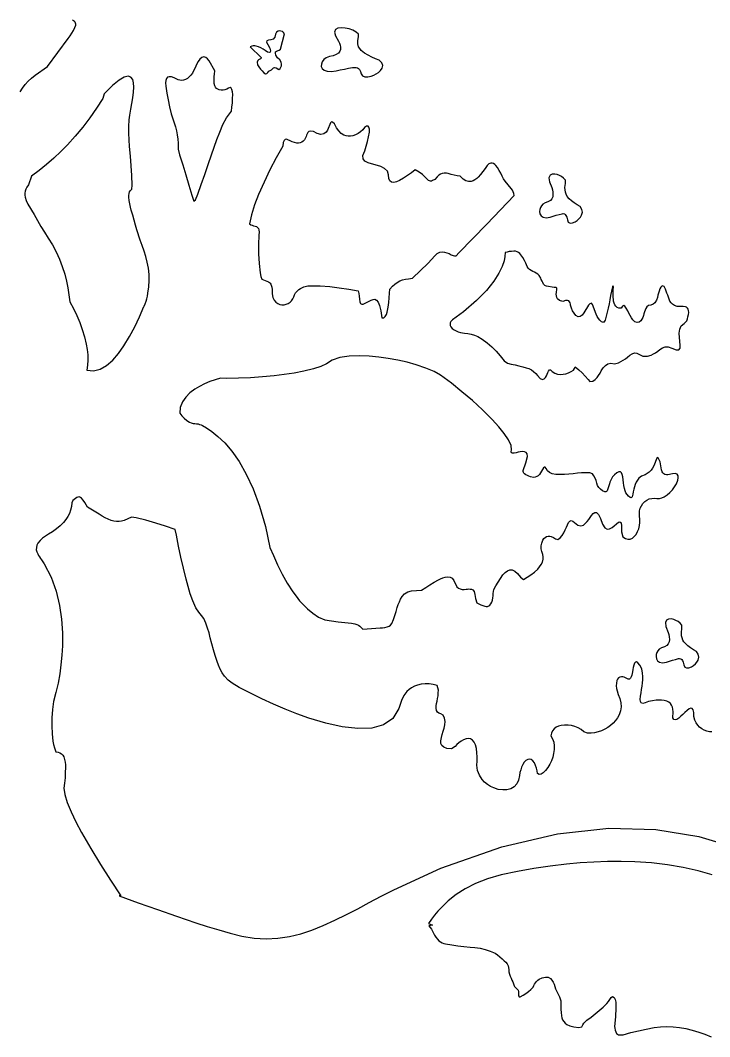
# Model space of a CAD drawing. Extents: x 0.6 to 24.6, y 0.3 to 12.3.
# Drawn here: x 14.64 to 17.867, y 3.528 to 8.282 of the extents above; entities that cross this region are included whole.
import ezdxf

# ---------------------------------------------------------------- set-up
doc = ezdxf.new("R2010")
doc.units = 0
doc.linetypes.add('0', pattern=[0])
doc.layers.add('1', color=7, linetype='0')

msp = doc.modelspace()

# ---------------------------------------------------------------- linework, layer by layer
at = {"layer": '1'}
for points in [[(14.639688, 7.947266), (14.650675, 7.965088), (14.66337, 7.981934), (14.677286, 7.997559), (14.692423, 8.011902), (14.709024, 8.024841), (14.766886, 8.066101), (14.86381, 8.196838), (14.872599, 8.209045), (14.880899, 8.221558), (14.888468, 8.234436), (14.895792, 8.24762), (14.899454, 8.259644), (14.899698, 8.264404), (14.898966, 8.269043), (14.896769, 8.273376), (14.893595, 8.276917), (14.884806, 8.282227)], [(17.877481, 4.954407), (17.866007, 4.953796), (17.853312, 4.956055), (17.841105, 4.960876), (17.829874, 4.967468), (17.81962, 4.975586), (17.810831, 4.985168), (17.803507, 4.995911), (17.797647, 5.007629), (17.793009, 5.024841), (17.791788, 5.043518), (17.789591, 5.056702), (17.785196, 5.063232), (17.778849, 5.064331), (17.770792, 5.060974), (17.760538, 5.052856), (17.750528, 5.044373), (17.741007, 5.035522), (17.73173, 5.026245), (17.72172, 5.017761), (17.712687, 5.011719), (17.70463, 5.009094), (17.698282, 5.011108), (17.693644, 5.018799), (17.695108, 5.047424), (17.694376, 5.059692), (17.692667, 5.069275), (17.688517, 5.078186), (17.682657, 5.085999), (17.675333, 5.092285), (17.666544, 5.09668), (17.654093, 5.099854), (17.641153, 5.101685), (17.628458, 5.102112), (17.615519, 5.101135), (17.598673, 5.099243), (17.580362, 5.096069), (17.564249, 5.089111), (17.553019, 5.086975), (17.545938, 5.089172), (17.542276, 5.095215), (17.5413, 5.104614), (17.543253, 5.120361), (17.545694, 5.136108), (17.548136, 5.151794), (17.551065, 5.167419), (17.552774, 5.182495), (17.553751, 5.197693), (17.553751, 5.212891), (17.55253, 5.228027), (17.54838, 5.248474), (17.540079, 5.266296), (17.531046, 5.27655), (17.52421, 5.280884), (17.518839, 5.280212), (17.514933, 5.275452), (17.511759, 5.26532), (17.509073, 5.255005), (17.506876, 5.244568), (17.505411, 5.234009), (17.50419, 5.22644), (17.502237, 5.218994), (17.499552, 5.211731), (17.496378, 5.204773), (17.491007, 5.200378), (17.484415, 5.200073), (17.4788, 5.203613), (17.47294, 5.206665), (17.466837, 5.20929), (17.460489, 5.211426), (17.453165, 5.211731), (17.446085, 5.209839), (17.439981, 5.205933), (17.435343, 5.200439), (17.432413, 5.193726), (17.430216, 5.18158), (17.429728, 5.169312), (17.430948, 5.157043), (17.433878, 5.145081), (17.439005, 5.128174), (17.446085, 5.109314), (17.451456, 5.089783), (17.452433, 5.070496), (17.449503, 5.051758), (17.442911, 5.033752), (17.435099, 5.019714), (17.425821, 5.006592), (17.415079, 4.994568), (17.403116, 4.983826), (17.390177, 4.974426), (17.375772, 4.965637), (17.360392, 4.958496), (17.344522, 4.952942), (17.328165, 4.949219), (17.311319, 4.947266), (17.294474, 4.947144), (17.277628, 4.954346), (17.264688, 4.964111), (17.250528, 4.972168), (17.235636, 4.978455), (17.220011, 4.982788), (17.203897, 4.985107), (17.18754, 4.985413), (17.171427, 4.983704), (17.159464, 4.98053), (17.148233, 4.975037), (17.138468, 4.967468), (17.130411, 4.958069), (17.125528, 4.947571), (17.123575, 4.935425), (17.130899, 4.92157), (17.137003, 4.905823), (17.139444, 4.88855), (17.1392, 4.870422), (17.136271, 4.8526), (17.131876, 4.835144), (17.125528, 4.818237), (17.117716, 4.802063), (17.108438, 4.786682), (17.097452, 4.772278), (17.087442, 4.762573), (17.077677, 4.756226), (17.068399, 4.753662), (17.060831, 4.759033), (17.058634, 4.771851), (17.05546, 4.784485), (17.05131, 4.796753), (17.045938, 4.808655), (17.038614, 4.817871), (17.031046, 4.823547), (17.023233, 4.825806), (17.014933, 4.824585), (17.006876, 4.820068), (16.999063, 4.812317), (16.991983, 4.801331), (16.986368, 4.789063), (16.981974, 4.776367), (16.978312, 4.763306), (16.976114, 4.75), (16.972208, 4.728088), (16.964151, 4.710144), (16.951944, 4.696716), (16.936075, 4.687561), (16.917765, 4.682617), (16.897745, 4.681702), (16.876749, 4.68457), (16.855753, 4.691162), (16.840372, 4.698425), (16.825968, 4.707581), (16.813028, 4.718445), (16.80131, 4.730835), (16.788614, 4.750244), (16.780069, 4.772339), (16.776651, 4.797119), (16.777872, 4.81665), (16.778116, 4.836182), (16.77714, 4.855652), (16.775187, 4.875122), (16.770548, 4.892517), (16.764444, 4.905823), (16.756876, 4.915161), (16.747843, 4.920776), (16.737589, 4.922791), (16.726358, 4.921387), (16.714396, 4.916809), (16.703409, 4.910339), (16.693155, 4.902832), (16.683634, 4.89447), (16.675089, 4.885193), (16.658487, 4.873779), (16.636759, 4.876221), (16.62211, 4.881531), (16.613077, 4.889465), (16.608683, 4.899536), (16.608194, 4.911499), (16.611124, 4.926575), (16.614786, 4.941528), (16.618937, 4.95636), (16.623575, 4.971008), (16.626749, 4.987), (16.628214, 5.002747), (16.625528, 5.017944), (16.619425, 5.032104), (16.60795, 5.037842), (16.598429, 5.040771), (16.592081, 5.046143), (16.588419, 5.053528), (16.587198, 5.064514), (16.587198, 5.075562), (16.588419, 5.086487), (16.59086, 5.09729), (16.593302, 5.109985), (16.595255, 5.122742), (16.596231, 5.13562), (16.59672, 5.14856), (16.594767, 5.160095), (16.59086, 5.170654), (16.57255, 5.17511), (16.553995, 5.17749), (16.53544, 5.177795), (16.516642, 5.176025), (16.498331, 5.172119), (16.484659, 5.166992), (16.471476, 5.160095), (16.459513, 5.15155), (16.448771, 5.141602), (16.435099, 5.123352), (16.423624, 5.100403), (16.411905, 5.062683), (16.383829, 5.016052), (16.340616, 4.986328), (16.284952, 4.971313), (16.219278, 4.969177), (16.146524, 4.9776), (16.06962, 4.994629), (15.990519, 5.01825), (15.93461, 5.038147), (15.87919, 5.059753), (15.824503, 5.082886), (15.770304, 5.107605), (15.717081, 5.133972), (15.664591, 5.161804), (15.631632, 5.181152), (15.612345, 5.195679), (15.596231, 5.213379), (15.585245, 5.229797), (15.575724, 5.247009), (15.567423, 5.264954), (15.560587, 5.283447), (15.551798, 5.310486), (15.543497, 5.337769), (15.536173, 5.365295), (15.529337, 5.392944), (15.523478, 5.416199), (15.516642, 5.439148), (15.508341, 5.461609), (15.498819, 5.483643), (15.488321, 5.498474), (15.474894, 5.512695), (15.461954, 5.53418), (15.447794, 5.566711), (15.435587, 5.599976), (15.424845, 5.633789), (15.415812, 5.668091), (15.40336, 5.719116), (15.391886, 5.770325), (15.380899, 5.821716), (15.37089, 5.873291), (15.364542, 5.899536), (15.31962, 5.915894), (15.273966, 5.930481), (15.228067, 5.943298), (15.181437, 5.954224), (15.159708, 5.958191), (15.126017, 5.942383), (15.114298, 5.938782), (15.102091, 5.93689), (15.089884, 5.936768), (15.077677, 5.938416), (15.065958, 5.941833), (15.051065, 5.947815), (15.036661, 5.954773), (15.022745, 5.962646), (15.009317, 5.971436), (14.955118, 6.005005), (14.948526, 6.015869), (14.941446, 6.026489), (14.934122, 6.036743), (14.926065, 6.046692), (14.921427, 6.050537), (14.915812, 6.05249), (14.909708, 6.052124), (14.904337, 6.049683), (14.885782, 6.036499), (14.881388, 6.024231), (14.879435, 6.007507), (14.875528, 5.99115), (14.869669, 5.975342), (14.862101, 5.960327), (14.852823, 5.946289), (14.842081, 5.933411), (14.825968, 5.917664), (14.808878, 5.903137), (14.790567, 5.889954), (14.77128, 5.878235), (14.757364, 5.869629), (14.744425, 5.859558), (14.732706, 5.848145), (14.722208, 5.835449), (14.717569, 5.826111), (14.715128, 5.815918), (14.714884, 5.805481), (14.717081, 5.795227), (14.721231, 5.785706), (14.725138, 5.778625), (14.729532, 5.77179), (14.734171, 5.765198), (14.739054, 5.75885), (14.751993, 5.740173), (14.783976, 5.676453), (14.807413, 5.611084), (14.823526, 5.545227), (14.833292, 5.47998), (14.837442, 5.416321), (14.837198, 5.355469), (14.834757, 5.311584), (14.830362, 5.267822), (14.824259, 5.224304), (14.816446, 5.181091), (14.806681, 5.138245), (14.794962, 5.095825), (14.790323, 5.057922), (14.787882, 5.019897), (14.787149, 4.98175), (14.78837, 4.943604), (14.789835, 4.927185), (14.792032, 4.910828), (14.79545, 4.894653), (14.799601, 4.878723), (14.806437, 4.860779), (14.816446, 4.858093), (14.824991, 4.855591), (14.832804, 4.851013), (14.838907, 4.844604), (14.843302, 4.836792), (14.847208, 4.82489), (14.849894, 4.812561), (14.851358, 4.80011), (14.851358, 4.787537), (14.850626, 4.763062), (14.849161, 4.738586), (14.847208, 4.714172), (14.844278, 4.689819), (14.848185, 4.660339), (14.859659, 4.623169), (14.877481, 4.580078), (14.900431, 4.532654), (14.926798, 4.482666), (14.970499, 4.407288), (15.015665, 4.332825), (15.062296, 4.259277), (15.110392, 4.186707), (15.102823, 4.186768), (15.192179, 4.154541), (15.282022, 4.122803), (15.371622, 4.091614), (15.46171, 4.060913), (15.514933, 4.043884), (15.568399, 4.027771), (15.622355, 4.012573), (15.67631, 3.998352), (15.734415, 3.988464), (15.790812, 3.985291), (15.845743, 3.988037), (15.899454, 3.996216), (15.952433, 4.009216), (16.004923, 4.026428), (16.057413, 4.047302), (16.111856, 4.07251), (16.166056, 4.098877), (16.219278, 4.126343), (16.272257, 4.154907), (16.328897, 4.184937), (16.387735, 4.214966), (16.608927, 4.315857), (16.893106, 4.416565), (17.154825, 4.477295), (17.39506, 4.502441), (17.61503, 4.49646), (17.815958, 4.463867), (17.998331, 4.409058)], [(17.878702, 4.284485), (17.812784, 4.303467), (17.74296, 4.319519), (17.669718, 4.332092), (17.59379, 4.340881), (17.516153, 4.345825), (17.452188, 4.347229), (17.388224, 4.346741), (17.324259, 4.344421), (17.260294, 4.340271), (17.196573, 4.33429), (17.119669, 4.325378), (17.043009, 4.314209), (16.966837, 4.300659), (16.891153, 4.28479), (16.826944, 4.265869), (16.771036, 4.24408), (16.722452, 4.219604), (16.68046, 4.192627), (16.643351, 4.163391), (16.61088, 4.131958), (16.594522, 4.114258), (16.578897, 4.096008), (16.564005, 4.077148), (16.549845, 4.0578), (16.569376, 4.049072), (16.552042, 4.046265), (16.55839, 4.038452), (16.564005, 4.030212), (16.569132, 4.021606), (16.573526, 4.012573), (16.578897, 4.002563), (16.585001, 3.992981), (16.592081, 3.983948), (16.599649, 3.975525), (16.60673, 3.970825), (16.614298, 3.96698), (16.622355, 3.964172), (16.630655, 3.962402), (16.65922, 3.957275), (16.687784, 3.953064), (16.716593, 3.949707), (16.745401, 3.947266), (16.768106, 3.94458), (16.792276, 3.941101), (16.815958, 3.935608), (16.839396, 3.928101), (16.861856, 3.918701), (16.873575, 3.910828), (16.884806, 3.902039), (16.895548, 3.892517), (16.905313, 3.882263), (16.912394, 3.875916), (16.918497, 3.868408), (16.922892, 3.859863), (16.925577, 3.850708), (16.926554, 3.841187), (16.927286, 3.830872), (16.929239, 3.82074), (16.932413, 3.810852), (16.936808, 3.801453), (16.940958, 3.792664), (16.94462, 3.783691), (16.948038, 3.774597), (16.951212, 3.765381), (16.952921, 3.762329), (16.957315, 3.758057), (16.96171, 3.753784), (16.966105, 3.749512), (16.970499, 3.745178), (16.971476, 3.739868), (16.971964, 3.734558), (16.971964, 3.729187), (16.971476, 3.723816), (16.97172, 3.721069), (16.972696, 3.718384), (16.973917, 3.715881), (16.975626, 3.713684), (16.980265, 3.713745), (16.993448, 3.721436), (17.006144, 3.729858), (17.018595, 3.738953), (17.030313, 3.748718), (17.03544, 3.754211), (17.040079, 3.760132), (17.043985, 3.766479), (17.047403, 3.773132), (17.05131, 3.779846), (17.056192, 3.786072), (17.061808, 3.791565), (17.067911, 3.796265), (17.08256, 3.803101), (17.098185, 3.806641), (17.11088, 3.80542), (17.12089, 3.800293), (17.128214, 3.792297), (17.134317, 3.783264), (17.138956, 3.773376), (17.141886, 3.762878), (17.14506, 3.75238), (17.148966, 3.742188), (17.153849, 3.732422), (17.159708, 3.723083), (17.164347, 3.714172), (17.167521, 3.704712), (17.16923, 3.694885), (17.16923, 3.684875), (17.169718, 3.669922), (17.17045, 3.655029), (17.171427, 3.640137), (17.172647, 3.625244), (17.174845, 3.615723), (17.178507, 3.606689), (17.183878, 3.59845), (17.19047, 3.591187), (17.198038, 3.585144), (17.212198, 3.578186), (17.230265, 3.573303), (17.253702, 3.570984), (17.268351, 3.574585), (17.272745, 3.583252), (17.278116, 3.591309), (17.284708, 3.59845), (17.292032, 3.604736), (17.311319, 3.619568), (17.330118, 3.634705), (17.348917, 3.650085), (17.367472, 3.665771), (17.376261, 3.674072), (17.384806, 3.682922), (17.392618, 3.6922), (17.399942, 3.701965), (17.405069, 3.711487), (17.411661, 3.716064), (17.418985, 3.710693), (17.423868, 3.70166), (17.426798, 3.68988), (17.427774, 3.676453), (17.42753, 3.662292), (17.427042, 3.648193), (17.42631, 3.634033), (17.425577, 3.619934), (17.421671, 3.575745), (17.422159, 3.5672), (17.423868, 3.558777), (17.427042, 3.550781), (17.431192, 3.543335), (17.440226, 3.536072), (17.461954, 3.536804), (17.497599, 3.546936), (17.533487, 3.555847), (17.569864, 3.563538), (17.606241, 3.570068), (17.636026, 3.573486), (17.666056, 3.574768), (17.696085, 3.573975), (17.72587, 3.571106), (17.755411, 3.566162), (17.78544, 3.558533), (17.815226, 3.549561), (17.844767, 3.539307), (17.873575, 3.527832)]]:
    msp.add_lwpolyline(points, dxfattribs=at)
for points in [[(15.744425, 8.161194), (15.737345, 8.162231), (15.730021, 8.162109), (15.72294, 8.160706), (15.716349, 8.158203), (15.766886, 8.107361), (15.767618, 8.104675), (15.764933, 8.100952), (15.755411, 8.097046), (15.751261, 8.093323), (15.749308, 8.086182), (15.750284, 8.073975), (15.756876, 8.063782), (15.7642, 8.054016), (15.772013, 8.0448), (15.780558, 8.036072), (15.788126, 8.031921), (15.794474, 8.032837), (15.79838, 8.038452), (15.803507, 8.043335), (15.809122, 8.047302), (15.815226, 8.050354), (15.824991, 8.059753), (15.830362, 8.061646), (15.838175, 8.059326), (15.850626, 8.052368), (15.855997, 8.056763), (15.859903, 8.0625), (15.862345, 8.069031), (15.862589, 8.075989), (15.860392, 8.08606), (15.854532, 8.096558), (15.844522, 8.106628), (15.836222, 8.118469), (15.83378, 8.12793), (15.835001, 8.133972), (15.838907, 8.137634), (15.852091, 8.142273), (15.858438, 8.147278), (15.876261, 8.219238), (15.87211, 8.224731), (15.866495, 8.228882), (15.859903, 8.231506), (15.853067, 8.2323), (15.846231, 8.231262), (15.838907, 8.226196), (15.834024, 8.216858), (15.831095, 8.20343), (15.823526, 8.194397), (15.81254, 8.190369), (15.801554, 8.188538), (15.793497, 8.186157), (15.791544, 8.180359), (15.798868, 8.168396), (15.807413, 8.151611), (15.810831, 8.139832), (15.80961, 8.132813), (15.804483, 8.130615), (15.796183, 8.133118), (15.78544, 8.140198), (15.775919, 8.146729), (15.765909, 8.152405), (15.755411, 8.157227)], [(16.138224, 8.145935), (16.135294, 8.136902), (16.12919, 8.12854), (16.118692, 8.12146), (16.104044, 8.116394), (16.086466, 8.112732), (16.072306, 8.106567), (16.061075, 8.097961), (16.053263, 8.087769), (16.049112, 8.076843), (16.048868, 8.06604), (16.053019, 8.056335), (16.061808, 8.048523), (16.07548, 8.043457), (16.094278, 8.042053), (16.118448, 8.045044), (16.137491, 8.0495), (16.156778, 8.053589), (16.176065, 8.057373), (16.195353, 8.060791), (16.206339, 8.061401), (16.212442, 8.060974), (16.218058, 8.059082), (16.223185, 8.055786), (16.227335, 8.051331), (16.23173, 8.043091), (16.235147, 8.032043), (16.241007, 8.021667), (16.251993, 8.017639), (16.266397, 8.017639), (16.282267, 8.021057), (16.293985, 8.025574), (16.30546, 8.031372), (16.315958, 8.038452), (16.32548, 8.046692), (16.333536, 8.058289), (16.336222, 8.070557), (16.332315, 8.083008), (16.319864, 8.094849), (16.302286, 8.101929), (16.284952, 8.109741), (16.268106, 8.118286), (16.251505, 8.127563), (16.24296, 8.133728), (16.235392, 8.141052), (16.2288, 8.149353), (16.223429, 8.158447), (16.219767, 8.171509), (16.219278, 8.186646), (16.222208, 8.203857), (16.222452, 8.217773), (16.212442, 8.22644), (16.196085, 8.234985), (16.178751, 8.241333), (16.160685, 8.245361), (16.14213, 8.247009), (16.126505, 8.244873), (16.115763, 8.238159), (16.111124, 8.226379), (16.115519, 8.208496), (16.129923, 8.183899), (16.134073, 8.174988), (16.137003, 8.165527), (16.138468, 8.155762)], [(15.345499, 7.845154), (15.366007, 7.782898), (15.37089, 7.764282), (15.374796, 7.745422), (15.377237, 7.726379), (15.378458, 7.707153), (15.37919, 7.679077), (15.385538, 7.652832), (15.400431, 7.605591), (15.415079, 7.558289), (15.429239, 7.510864), (15.443155, 7.463379), (15.452188, 7.436523), (15.459269, 7.442444), (15.470743, 7.468323), (15.487101, 7.514343), (15.503214, 7.560425), (15.519083, 7.606689), (15.534464, 7.653015), (15.546671, 7.688782), (15.559855, 7.724243), (15.573771, 7.759338), (15.588419, 7.794189), (15.605021, 7.82605), (15.62797, 7.85675), (15.630411, 7.876282), (15.632364, 7.895813), (15.633585, 7.915466), (15.634073, 7.93512), (15.632853, 7.947632), (15.630655, 7.957642), (15.627237, 7.964294), (15.621622, 7.966919), (15.614298, 7.964905), (15.606485, 7.960144), (15.59794, 7.956787), (15.588907, 7.955017), (15.579874, 7.954834), (15.570841, 7.956177), (15.564249, 7.959167), (15.558634, 7.963562), (15.554239, 7.969116), (15.551065, 7.975525), (15.547892, 7.986267), (15.546671, 7.99707), (15.546671, 8.007935), (15.547647, 8.018738), (15.549601, 8.029419), (15.550821, 8.045105), (15.523233, 8.092468), (15.515421, 8.101807), (15.507608, 8.108154), (15.498819, 8.110657), (15.489786, 8.108215), (15.480021, 8.099854), (15.472696, 8.089722), (15.466349, 8.079041), (15.460733, 8.06781), (15.456095, 8.056213), (15.451212, 8.04541), (15.445353, 8.035217), (15.438272, 8.025574), (15.43046, 8.016724), (15.422647, 8.010254), (15.413614, 8.005371), (15.403849, 8.002258), (15.393839, 8.001038), (15.378214, 8.004028), (15.360636, 8.012817), (15.347208, 8.01709), (15.33671, 8.017944), (15.329142, 8.01532), (15.324015, 8.009583), (15.321085, 8.000671), (15.320108, 7.988831), (15.320841, 7.974182), (15.325724, 7.94165), (15.331339, 7.909302), (15.337931, 7.877136)], [(14.670694, 7.50061), (14.665567, 7.492249), (14.662149, 7.483032), (14.66044, 7.473389), (14.66044, 7.463562), (14.662394, 7.453918), (14.667276, 7.439697), (14.675577, 7.422058), (14.704386, 7.373779), (14.720011, 7.345642), (14.736124, 7.317749), (14.752726, 7.290222), (14.77006, 7.263), (14.789835, 7.231323), (14.807413, 7.198486), (14.823038, 7.164612), (14.836466, 7.129822), (14.847696, 7.094299), (14.855509, 7.062378), (14.862101, 7.030151), (14.867472, 6.997681), (14.871378, 6.965027), (14.888712, 6.933838), (14.904093, 6.901794), (14.918009, 6.868896), (14.929972, 6.835388), (14.940226, 6.801208), (14.948771, 6.766602), (14.952921, 6.742249), (14.955362, 6.717651), (14.956095, 6.692932), (14.955118, 6.668213), (14.9517, 6.645447), (14.98295, 6.641602), (15.013712, 6.649536), (15.043741, 6.667175), (15.072306, 6.692627), (15.099405, 6.723816), (15.124552, 6.758789), (15.151163, 6.803101), (15.175821, 6.848633), (15.198282, 6.895264), (15.218546, 6.942871), (15.219522, 6.944214), (15.224649, 6.955627), (15.229044, 6.967468), (15.232462, 6.979614), (15.234659, 6.992004), (15.237101, 7.00592), (15.241251, 7.034912), (15.24296, 7.064087), (15.242472, 7.093384), (15.239542, 7.122498), (15.234171, 7.151245), (15.227335, 7.177124), (15.219522, 7.202759), (15.210978, 7.228149), (15.201456, 7.253174), (15.18461, 7.301208), (15.178751, 7.32428), (15.172647, 7.34729), (15.1663, 7.370239), (15.159464, 7.393066), (15.155313, 7.408081), (15.151896, 7.42334), (15.149454, 7.438782), (15.147989, 7.454285), (15.147745, 7.462708), (15.148966, 7.471008), (15.151651, 7.478943), (15.155558, 7.486389), (15.162638, 7.492798), (15.16337, 7.510925), (15.161173, 7.556213), (15.158243, 7.601501), (15.155069, 7.646729), (15.151407, 7.691956), (15.148966, 7.722839), (15.147745, 7.753784), (15.147745, 7.784729), (15.148966, 7.815674), (15.151896, 7.838806), (15.157755, 7.865479), (15.162638, 7.892273), (15.166788, 7.919189), (15.170206, 7.946228), (15.171427, 7.969116), (15.17045, 7.989441), (15.166056, 8.005615), (15.157999, 8.016418), (15.145304, 8.020264), (15.126749, 8.015869), (15.102579, 8.001648), (15.071329, 7.976379), (15.032511, 7.938416), (15.026163, 7.916382), (14.996622, 7.870422), (14.965372, 7.825745), (14.932169, 7.78241), (14.897013, 7.74054), (14.860392, 7.700134), (14.829142, 7.667786), (14.796671, 7.63678), (14.76298, 7.607178), (14.728067, 7.578979), (14.691935, 7.552246), (14.688272, 7.538696), (14.68339, 7.525574), (14.67753, 7.512817)], [(15.755167, 7.466858), (15.736612, 7.418457), (15.722452, 7.371948), (15.713419, 7.329163), (15.719278, 7.325867), (15.725626, 7.32312), (15.731974, 7.320923), (15.738565, 7.319336), (15.744913, 7.316956), (15.750284, 7.312866), (15.75419, 7.307495), (15.756632, 7.301147), (15.757364, 7.290771), (15.756876, 7.277161), (15.754923, 7.233093), (15.754923, 7.188965), (15.757364, 7.144897), (15.762003, 7.101013), (15.765665, 7.082886), (15.770304, 7.071777), (15.777872, 7.06781), (15.78544, 7.06427), (15.793497, 7.061157), (15.801554, 7.058472), (15.805704, 7.055725), (15.809366, 7.052185), (15.812296, 7.048035), (15.814249, 7.043396), (15.81669, 7.033264), (15.818399, 7.02301), (15.819132, 7.012634), (15.818888, 7.002197), (15.822062, 6.986023), (15.827921, 6.973206), (15.835489, 6.963562), (15.845011, 6.956848), (15.854532, 6.953186), (15.864542, 6.951416), (15.874796, 6.951538), (15.884806, 6.953613), (15.894327, 6.957581), (15.902872, 6.963196), (15.909952, 6.970398), (15.915812, 6.978821), (15.919962, 6.988159), (15.923624, 6.998047), (15.928751, 7.007141), (15.935099, 7.015381), (15.942911, 7.022461), (15.9517, 7.028137), (15.966593, 7.034424), (15.986124, 7.039429), (16.013712, 7.040527), (16.043741, 7.039795), (16.088419, 7.036133), (16.133097, 7.031067), (16.177286, 7.024536), (16.221476, 7.016663), (16.224161, 7.003723), (16.226358, 6.990784), (16.228312, 6.977722), (16.229776, 6.964661), (16.230509, 6.960999), (16.232218, 6.957764), (16.234903, 6.9552), (16.238321, 6.953552), (16.244181, 6.954407), (16.253946, 6.958496), (16.263712, 6.963013), (16.273233, 6.967957), (16.282511, 6.973328), (16.2913, 6.976563), (16.299601, 6.976746), (16.307169, 6.972839), (16.314493, 6.96344), (16.321085, 6.947327), (16.326944, 6.923462), (16.332804, 6.890564), (16.341105, 6.89093), (16.34794, 6.895935), (16.353312, 6.905029), (16.357462, 6.917419), (16.361612, 6.939392), (16.364786, 6.961548), (16.366983, 6.983826), (16.368204, 7.006165), (16.369913, 7.024597), (16.382608, 7.038391), (16.392618, 7.047913), (16.404093, 7.056091), (16.416056, 7.062805), (16.428995, 7.067932), (16.442667, 7.071411), (16.456339, 7.073181), (16.475138, 7.076294), (16.54838, 7.145142), (16.580606, 7.180298), (16.591837, 7.190979), (16.603312, 7.196838), (16.614786, 7.19873), (16.625772, 7.197266), (16.636759, 7.19458), (16.647013, 7.190674), (16.657022, 7.185608), (16.665567, 7.181946), (16.672892, 7.17981), (16.679483, 7.180298), (16.693155, 7.193665), (16.758097, 7.260742), (16.823038, 7.327942), (16.887491, 7.395386), (16.951944, 7.463013), (16.95048, 7.47168), (16.94755, 7.47998), (16.943155, 7.487671), (16.93754, 7.494446), (16.908976, 7.528687), (16.902384, 7.539734), (16.895792, 7.553406), (16.888956, 7.566833), (16.881632, 7.580017), (16.873819, 7.592957), (16.866007, 7.602661), (16.861368, 7.607666), (16.855509, 7.611328), (16.848917, 7.613525), (16.842081, 7.614014), (16.833292, 7.610291), (16.824747, 7.602173), (16.815226, 7.588135), (16.804972, 7.574463), (16.794474, 7.561157), (16.783243, 7.54834), (16.776163, 7.541504), (16.768106, 7.535706), (16.759562, 7.531067), (16.750284, 7.52771), (16.738321, 7.527405), (16.72587, 7.531067), (16.712198, 7.539246), (16.698038, 7.552246), (16.684122, 7.55481), (16.67045, 7.5578), (16.656778, 7.561218), (16.643351, 7.565002), (16.634073, 7.567017), (16.624552, 7.567139), (16.61503, 7.56543), (16.606241, 7.561951), (16.598185, 7.556824), (16.591105, 7.550232), (16.580362, 7.537048), (16.569376, 7.53186), (16.564737, 7.530029), (16.559855, 7.529541), (16.554972, 7.530334), (16.550333, 7.53241), (16.521769, 7.560791), (16.506876, 7.570984), (16.487589, 7.582031), (16.470255, 7.56842), (16.452188, 7.555603), (16.433634, 7.543518), (16.414591, 7.532288), (16.400187, 7.526062), (16.387735, 7.523499), (16.377726, 7.525024), (16.370157, 7.531189), (16.365519, 7.542419), (16.36381, 7.559448), (16.35795, 7.576599), (16.345255, 7.588867), (16.327677, 7.597534), (16.268351, 7.615723), (16.253214, 7.623474), (16.244181, 7.634521), (16.24296, 7.649963), (16.252237, 7.671265), (16.259317, 7.692688), (16.265421, 7.714417), (16.270304, 7.736511), (16.273722, 7.758789), (16.273966, 7.772583), (16.271769, 7.782104), (16.267374, 7.786865), (16.260782, 7.786377), (16.251505, 7.780151), (16.242472, 7.769958), (16.231974, 7.760925), (16.220743, 7.753174), (16.208536, 7.746826), (16.195841, 7.741943), (16.185587, 7.740051), (16.175089, 7.73999), (16.164591, 7.74176), (16.154825, 7.745361), (16.14213, 7.753174), (16.130655, 7.764526), (16.119669, 7.779236), (16.109903, 7.797363), (16.101847, 7.806152), (16.095987, 7.807007), (16.091837, 7.801819), (16.078165, 7.768555), (16.070841, 7.757874), (16.060587, 7.750305), (16.046915, 7.747986), (16.029093, 7.752747), (16.011759, 7.761047), (15.999308, 7.763977), (15.991007, 7.762512), (15.98588, 7.757629), (15.982706, 7.751282), (15.979776, 7.744873), (15.977335, 7.738281), (15.975138, 7.731567), (15.969767, 7.722168), (15.964151, 7.716431), (15.957804, 7.711975), (15.95048, 7.708923), (15.942667, 7.707458), (15.93461, 7.707703), (15.923624, 7.710205), (15.912882, 7.713562), (15.902628, 7.717896), (15.892618, 7.723145), (15.885294, 7.725403), (15.879435, 7.72467), (15.874552, 7.719971), (15.87089, 7.709839), (15.868448, 7.693298), (15.837687, 7.638), (15.80839, 7.581787), (15.781046, 7.524719)], [(17.13212, 7.456238), (17.128214, 7.446716), (17.121134, 7.438538), (17.109659, 7.432556), (17.096231, 7.428528), (17.085733, 7.421509), (17.07963, 7.414368), (17.074747, 7.406189), (17.071817, 7.397217), (17.070597, 7.387817), (17.072306, 7.376404), (17.077677, 7.366882), (17.087198, 7.360474), (17.10087, 7.358276), (17.119425, 7.361511), (17.133341, 7.36615), (17.147501, 7.3703), (17.161661, 7.373962), (17.176065, 7.377197), (17.181437, 7.377441), (17.186563, 7.376038), (17.190958, 7.373108), (17.194132, 7.368958), (17.19755, 7.360535), (17.20048, 7.348633), (17.204874, 7.337402), (17.213663, 7.333557), (17.224894, 7.334473), (17.237345, 7.339417), (17.246622, 7.345337), (17.254923, 7.352661), (17.261759, 7.361206), (17.267374, 7.370728), (17.271036, 7.384033), (17.268839, 7.397644), (17.259806, 7.410645), (17.246134, 7.418579), (17.23295, 7.427368), (17.220255, 7.437012), (17.208292, 7.447449), (17.199747, 7.45813), (17.194864, 7.467957), (17.191202, 7.478394), (17.189493, 7.489258), (17.189249, 7.500305), (17.191202, 7.519165), (17.191446, 7.534424), (17.183146, 7.543884), (17.173868, 7.550659), (17.163858, 7.556091), (17.15336, 7.560181), (17.14213, 7.562744), (17.128946, 7.562256), (17.119425, 7.556824), (17.114542, 7.545349), (17.116739, 7.526733), (17.127481, 7.499878), (17.130899, 7.489319), (17.132608, 7.478394), (17.133097, 7.467285)], [(17.038858, 7.107117), (17.030558, 7.110901), (17.023233, 7.116272), (17.01713, 7.123108), (17.012735, 7.131042), (17.006632, 7.145142), (16.999552, 7.158875), (16.991739, 7.172119), (16.983194, 7.184937), (16.978067, 7.190979), (16.971964, 7.195862), (16.964884, 7.199402), (16.957071, 7.201477), (16.949259, 7.201904), (16.939005, 7.201233), (16.928751, 7.199829), (16.918741, 7.197815), (16.908731, 7.195068), (16.908243, 7.176636), (16.904093, 7.156982), (16.895548, 7.13092), (16.879923, 7.098755), (16.855997, 7.061096), (16.821817, 7.01825), (16.775187, 6.97052), (16.714151, 6.918518), (16.66337, 6.880676), (16.655558, 6.87323), (16.652628, 6.867493), (16.651407, 6.861084), (16.652384, 6.854614), (16.655069, 6.848755), (16.661905, 6.840881), (16.67045, 6.834412), (16.679972, 6.829041), (16.689981, 6.824768), (16.700235, 6.821716), (16.718546, 6.817688), (16.734659, 6.816467), (16.750528, 6.813477), (16.765909, 6.808899), (16.780802, 6.802673), (16.80131, 6.790771), (16.824503, 6.773193), (16.846476, 6.754089), (16.866983, 6.733582), (16.886271, 6.711792), (16.904093, 6.688782), (16.919962, 6.67865), (16.937784, 6.674072), (16.955851, 6.669739), (16.973917, 6.665588), (16.991983, 6.661743), (17.008097, 6.657043), (17.020304, 6.652649), (17.032022, 6.646667), (17.042765, 6.63916), (17.052286, 6.630249), (17.060587, 6.620117), (17.073282, 6.606995), (17.084269, 6.602356), (17.092569, 6.604614), (17.098673, 6.611755), (17.102335, 6.618958), (17.105753, 6.626343), (17.108683, 6.633789), (17.111612, 6.641357), (17.116251, 6.647034), (17.122355, 6.647278), (17.129923, 6.639771), (17.141642, 6.631348), (17.155069, 6.62677), (17.168009, 6.625366), (17.181192, 6.625916), (17.194132, 6.628296), (17.206583, 6.632507), (17.218302, 6.638489), (17.229044, 6.646118), (17.234659, 6.653076), (17.236612, 6.660217), (17.253702, 6.647217), (17.269571, 6.632935), (17.284464, 6.617554), (17.298136, 6.601074), (17.305948, 6.592957), (17.31962, 6.594666), (17.331339, 6.602051), (17.339396, 6.611145), (17.346964, 6.62085), (17.353556, 6.631165), (17.359415, 6.641907), (17.368692, 6.655884), (17.378946, 6.667664), (17.390421, 6.675659), (17.403849, 6.678101), (17.420694, 6.675781), (17.439249, 6.680481), (17.450724, 6.685608), (17.46171, 6.69165), (17.472208, 6.698608), (17.481974, 6.706421), (17.493692, 6.71521), (17.504435, 6.722107), (17.515177, 6.72583), (17.525919, 6.725525), (17.553995, 6.71106), (17.574991, 6.711243), (17.592569, 6.71582), (17.603312, 6.72113), (17.613565, 6.727234), (17.623575, 6.734009), (17.632853, 6.741516), (17.645304, 6.749146), (17.658243, 6.753784), (17.672892, 6.754028), (17.689981, 6.748291), (17.709269, 6.739807), (17.721964, 6.740845), (17.728067, 6.748779), (17.729288, 6.761963), (17.725626, 6.798035), (17.724405, 6.81781), (17.726603, 6.836487), (17.733683, 6.8526), (17.747843, 6.864441), (17.759806, 6.876709), (17.762735, 6.886108), (17.765177, 6.89563), (17.76713, 6.905334), (17.768351, 6.9151), (17.767618, 6.924683), (17.766153, 6.93042), (17.76298, 6.935486), (17.758585, 6.939453), (17.753214, 6.941956), (17.743204, 6.943542), (17.715128, 6.943298), (17.702433, 6.947205), (17.692423, 6.953979), (17.686075, 6.960999), (17.680948, 6.96875), (17.676798, 6.977173), (17.673868, 6.986084), (17.67045, 6.99585), (17.666788, 7.005615), (17.663126, 7.01532), (17.659464, 7.025024), (17.652872, 7.03717), (17.644815, 7.039246), (17.638468, 7.03418), (17.633585, 7.025085), (17.630167, 7.01532), (17.626993, 7.005432), (17.624308, 6.995483), (17.621866, 6.985413), (17.616983, 6.972168), (17.610392, 6.961121), (17.602091, 6.95343), (17.59086, 6.950195), (17.580362, 6.948181), (17.572794, 6.942078), (17.568155, 6.934509), (17.564005, 6.926453), (17.561075, 6.91803), (17.558878, 6.909363), (17.556192, 6.900757), (17.553019, 6.892334), (17.549112, 6.884277), (17.544718, 6.876465), (17.537149, 6.870178), (17.52714, 6.868042), (17.516642, 6.871704), (17.50712, 6.880737), (17.500284, 6.890625), (17.493937, 6.90094), (17.488077, 6.911621), (17.483194, 6.922668), (17.476114, 6.935425), (17.470011, 6.94458), (17.464151, 6.948425), (17.458292, 6.945007), (17.451944, 6.934875), (17.44169, 6.934814), (17.433634, 6.93811), (17.427042, 6.944275), (17.422647, 6.951599), (17.41923, 6.959473), (17.417032, 6.967712), (17.415812, 6.976196), (17.415079, 6.987244), (17.414591, 6.998291), (17.414835, 7.009338), (17.415323, 7.020386), (17.416056, 7.035034), (17.413858, 7.039856), (17.411173, 7.035156), (17.406778, 7.015198), (17.402628, 6.995178), (17.398966, 6.975037), (17.395548, 6.954895), (17.391886, 6.935913), (17.387491, 6.917053), (17.382608, 6.898315), (17.377237, 6.879761), (17.369425, 6.868347), (17.36088, 6.871338), (17.352823, 6.878662), (17.345743, 6.887207), (17.340128, 6.896606), (17.335978, 6.906799), (17.318888, 6.953003), (17.313272, 6.958862), (17.306192, 6.95636), (17.299112, 6.948792), (17.27714, 6.913208), (17.269083, 6.902954), (17.260538, 6.896362), (17.251017, 6.895264), (17.240763, 6.901245), (17.231974, 6.911865), (17.224894, 6.923523), (17.219278, 6.936035), (17.215616, 6.949219), (17.21464, 6.954712), (17.212931, 6.960022), (17.210489, 6.965027), (17.207315, 6.969604), (17.201212, 6.971741), (17.191935, 6.970764), (17.178995, 6.966614), (17.163858, 6.970703), (17.154581, 6.979309), (17.150919, 6.985901), (17.148966, 6.993103), (17.148233, 7.00061), (17.14921, 7.008057), (17.151651, 7.023987), (17.150675, 7.029297), (17.147013, 7.032104), (17.138956, 7.031982), (17.103067, 7.03772), (17.098917, 7.039429), (17.095255, 7.041809), (17.092081, 7.0448), (17.089396, 7.048279), (17.085245, 7.054932), (17.081827, 7.061829), (17.078653, 7.06897), (17.075968, 7.076294), (17.068399, 7.087708), (17.062296, 7.094177), (17.054972, 7.099609), (17.047159, 7.103943)], [(15.828897, 6.619141), (15.773233, 6.613586), (15.717325, 6.60968), (15.661417, 6.607422), (15.605509, 6.606812), (15.577433, 6.60791), (15.552042, 6.600647), (15.52714, 6.591736), (15.502726, 6.581299), (15.479044, 6.569275), (15.456339, 6.555847), (15.434122, 6.538879), (15.414347, 6.519165), (15.398722, 6.496582), (15.388468, 6.47113), (15.386026, 6.443542), (15.396036, 6.431458), (15.407267, 6.42041), (15.419474, 6.410461), (15.432413, 6.401733), (15.440226, 6.398743), (15.448282, 6.396545), (15.456583, 6.395203), (15.464884, 6.394775), (15.472208, 6.393799), (15.479288, 6.392029), (15.48588, 6.389404), (15.492472, 6.386108), (15.512003, 6.375183), (15.536661, 6.358704), (15.565226, 6.335632), (15.596476, 6.305115), (15.629679, 6.266174), (15.663858, 6.217957), (15.69755, 6.159546), (15.730021, 6.090149), (15.76005, 6.008606), (15.786905, 5.914185), (15.80839, 5.815552), (15.824259, 5.778564), (15.844034, 5.734558), (15.866007, 5.691589), (15.889688, 5.649597), (15.915323, 5.608704), (15.930704, 5.587524), (15.947306, 5.567139), (15.964884, 5.547668), (15.983438, 5.529175), (16.008829, 5.50824), (16.036173, 5.490417), (16.064981, 5.477234), (16.095987, 5.472473), (16.127237, 5.468262), (16.158487, 5.464539), (16.189737, 5.461365), (16.198038, 5.460022), (16.206339, 5.45813), (16.214396, 5.455566), (16.222208, 5.452454), (16.229532, 5.447266), (16.242472, 5.433838), (16.26298, 5.43573), (16.283487, 5.437256), (16.304239, 5.438477), (16.324747, 5.439392), (16.335489, 5.440125), (16.346231, 5.441772), (16.35673, 5.444397), (16.366983, 5.447937), (16.372843, 5.452087), (16.378214, 5.4599), (16.386026, 5.478394), (16.393106, 5.497131), (16.39921, 5.516235), (16.404581, 5.535522), (16.408976, 5.548767), (16.414103, 5.561707), (16.420206, 5.57428), (16.427042, 5.586426), (16.438761, 5.59906), (16.453165, 5.608337), (16.470743, 5.61377), (16.518106, 5.615662), (16.537394, 5.628601), (16.557169, 5.641113), (16.576944, 5.653198), (16.597208, 5.664795), (16.607462, 5.669983), (16.61796, 5.674133), (16.62919, 5.677185), (16.640421, 5.679016), (16.651407, 5.677368), (16.660929, 5.671814), (16.668985, 5.66217), (16.682901, 5.631409), (16.690714, 5.626099), (16.699259, 5.622253), (16.708292, 5.619995), (16.717813, 5.619385), (16.727091, 5.620422), (16.733438, 5.621338), (16.739542, 5.621826), (16.74589, 5.621765), (16.752237, 5.621277), (16.758585, 5.617371), (16.763712, 5.609497), (16.767862, 5.596558), (16.770792, 5.577332), (16.77714, 5.557129), (16.785929, 5.552124), (16.795206, 5.547729), (16.804483, 5.544067), (16.814249, 5.541138), (16.820353, 5.540222), (16.8267, 5.54071), (16.83256, 5.542542), (16.837931, 5.545654), (16.843058, 5.551758), (16.847208, 5.560242), (16.849894, 5.570007), (16.851603, 5.580017), (16.852823, 5.590088), (16.852823, 5.60022), (16.85673, 5.618958), (16.866007, 5.636902), (16.876261, 5.654419), (16.887247, 5.671509), (16.898722, 5.68811), (16.909464, 5.699463), (16.920206, 5.707458), (16.931192, 5.711487), (16.942911, 5.71106), (16.954874, 5.705688), (16.967325, 5.694824), (16.980509, 5.677917), (16.994913, 5.666992), (17.01298, 5.676941), (17.030313, 5.688293), (17.046671, 5.700989), (17.062052, 5.714966), (17.070841, 5.724854), (17.078165, 5.735962), (17.08378, 5.748047), (17.087687, 5.760803), (17.087931, 5.772461), (17.085001, 5.783875), (17.080606, 5.796692), (17.078409, 5.810059), (17.078409, 5.823608), (17.080606, 5.836975), (17.085245, 5.849731), (17.091105, 5.858215), (17.096476, 5.863342), (17.103067, 5.867065), (17.110392, 5.86908), (17.11796, 5.869385), (17.125284, 5.867859), (17.13505, 5.863403), (17.144571, 5.855713), (17.155802, 5.852783), (17.167276, 5.86145), (17.17631, 5.872742), (17.184122, 5.884888), (17.190958, 5.897827), (17.196085, 5.911316), (17.206339, 5.932556), (17.211954, 5.939026), (17.21879, 5.941589), (17.226847, 5.939392), (17.250284, 5.920166), (17.263712, 5.917114), (17.275675, 5.920715), (17.286173, 5.929138), (17.293497, 5.937744), (17.300333, 5.946655), (17.306681, 5.955872), (17.312784, 5.965332), (17.320597, 5.974915), (17.328653, 5.980225), (17.33671, 5.979431), (17.345743, 5.970764), (17.355509, 5.952332), (17.365519, 5.92572), (17.375772, 5.90863), (17.387003, 5.901733), (17.398233, 5.90271), (17.409708, 5.908813), (17.439493, 5.934021), (17.446573, 5.936279), (17.4517, 5.931396), (17.45463, 5.916687), (17.45463, 5.889832), (17.460245, 5.86615), (17.472208, 5.858276), (17.483683, 5.854919), (17.494669, 5.855591), (17.504679, 5.859863), (17.513956, 5.867188), (17.522013, 5.877014), (17.529093, 5.890015), (17.534708, 5.90387), (17.53837, 5.918213), (17.540323, 5.932922), (17.540323, 5.947754), (17.538614, 5.962524), (17.537638, 5.975098), (17.538858, 5.987732), (17.542032, 5.999939), (17.547159, 6.011475), (17.554239, 6.021973), (17.562784, 6.031189), (17.572794, 6.037964), (17.58378, 6.042786), (17.595499, 6.045471), (17.607462, 6.046021), (17.619181, 6.044434), (17.631144, 6.045166), (17.642374, 6.048218), (17.653116, 6.053406), (17.667276, 6.062805), (17.68046, 6.073792), (17.692179, 6.086182), (17.702433, 6.099792), (17.710978, 6.114502), (17.717813, 6.130127), (17.719767, 6.141968), (17.71879, 6.151672), (17.713907, 6.15863), (17.705362, 6.16217), (17.692667, 6.160278), (17.685587, 6.158447), (17.678507, 6.157104), (17.671183, 6.15625), (17.663858, 6.155823), (17.657511, 6.156921), (17.651896, 6.159973), (17.647745, 6.164612), (17.64506, 6.17041), (17.641886, 6.178528), (17.634317, 6.215942), (17.629435, 6.228821), (17.62504, 6.235229), (17.621622, 6.236694), (17.618692, 6.233948), (17.604532, 6.197205), (17.599161, 6.186768), (17.592081, 6.177307), (17.58378, 6.168945), (17.574503, 6.161926), (17.564005, 6.156433), (17.547892, 6.149841), (17.53544, 6.140259), (17.528116, 6.131348), (17.522013, 6.12146), (17.517618, 6.110901), (17.514444, 6.099792), (17.512003, 6.088013), (17.509317, 6.076355), (17.506388, 6.064697), (17.503214, 6.053101), (17.499552, 6.048767), (17.494425, 6.049255), (17.486856, 6.055298), (17.480265, 6.063171), (17.474894, 6.071899), (17.470743, 6.08136), (17.468058, 6.091309), (17.465616, 6.105164), (17.463419, 6.119141), (17.461466, 6.133118), (17.460001, 6.147156), (17.45756, 6.157715), (17.454386, 6.165466), (17.449259, 6.169678), (17.441935, 6.169678), (17.431681, 6.164612), (17.421427, 6.156006), (17.412394, 6.145935), (17.405313, 6.134583), (17.399942, 6.122253), (17.397013, 6.112976), (17.394327, 6.103638), (17.391642, 6.094299), (17.388956, 6.084961), (17.387247, 6.081116), (17.384317, 6.078186), (17.380411, 6.076538), (17.376261, 6.076416), (17.365763, 6.081299), (17.356241, 6.088074), (17.348429, 6.096558), (17.342081, 6.106384), (17.337931, 6.117188), (17.334757, 6.128784), (17.330362, 6.140076), (17.324747, 6.150818), (17.318399, 6.161011), (17.305948, 6.164673), (17.286417, 6.165161), (17.26713, 6.164734), (17.247599, 6.16333), (17.228312, 6.161011), (17.207804, 6.158691), (17.187296, 6.157349), (17.166788, 6.157043), (17.14628, 6.157654), (17.130167, 6.160767), (17.116983, 6.166504), (17.108194, 6.175232), (17.102091, 6.18573), (17.097208, 6.190918), (17.093058, 6.191345), (17.089151, 6.18811), (17.070353, 6.157593), (17.064493, 6.151917), (17.057657, 6.147644), (17.049845, 6.144958), (17.041788, 6.143982), (17.02836, 6.146484), (17.020792, 6.149353), (17.013468, 6.152649), (17.006388, 6.156494), (16.999552, 6.160767), (16.996866, 6.163757), (16.994913, 6.167358), (16.994181, 6.171326), (16.994425, 6.175415), (17.006388, 6.211182), (17.013956, 6.242188), (17.012491, 6.253845), (17.007608, 6.260681), (17.000528, 6.264099), (16.990274, 6.264404), (16.980265, 6.263672), (16.970011, 6.262024), (16.960245, 6.259399), (16.951456, 6.257751), (16.943888, 6.257385), (16.939005, 6.259277), (16.937052, 6.26416), (16.939493, 6.272888), (16.936808, 6.293396), (16.924845, 6.319031), (16.905313, 6.34845), (16.87919, 6.380615), (16.848185, 6.414673), (16.802774, 6.459717), (16.755899, 6.503052), (16.707315, 6.544678), (16.657511, 6.584473), (16.605997, 6.622375), (16.5767, 6.639099), (16.538614, 6.655212), (16.493448, 6.67041), (16.449991, 6.682373), (16.40629, 6.692383), (16.361856, 6.7005), (16.317423, 6.706604), (16.272501, 6.710693), (16.227579, 6.71283), (16.178751, 6.710938), (16.135538, 6.704407), (16.099649, 6.692688), (16.072794, 6.675293), (16.046671, 6.662781), (16.012735, 6.65155), (15.967325, 6.640808), (15.921427, 6.631836), (15.875284, 6.624573)], [(17.677042, 5.375061), (17.672892, 5.365479), (17.665812, 5.3573), (17.654825, 5.351379), (17.641153, 5.347351), (17.630411, 5.340332), (17.624308, 5.333191), (17.619669, 5.325012), (17.616739, 5.31604), (17.615519, 5.306641), (17.616983, 5.295227), (17.622355, 5.285706), (17.631876, 5.279175), (17.645792, 5.276978), (17.664103, 5.280212), (17.678019, 5.284851), (17.692423, 5.289001), (17.706583, 5.292786), (17.720987, 5.296082), (17.726114, 5.296326), (17.731241, 5.294922), (17.735636, 5.291992), (17.73881, 5.287842), (17.742716, 5.27948), (17.745401, 5.267517), (17.749796, 5.256226), (17.758585, 5.252319), (17.769815, 5.253235), (17.782267, 5.258179), (17.791544, 5.264221), (17.799845, 5.271606), (17.806925, 5.28009), (17.81254, 5.289551), (17.815714, 5.30304), (17.813517, 5.31665), (17.804239, 5.329773), (17.790567, 5.337524), (17.777384, 5.346191), (17.764933, 5.355774), (17.75297, 5.366211), (17.746378, 5.374207), (17.741251, 5.383179), (17.737345, 5.392822), (17.735147, 5.402893), (17.734171, 5.419006), (17.736368, 5.437805), (17.736124, 5.453064), (17.728067, 5.462585), (17.71879, 5.46936), (17.70878, 5.474854), (17.698282, 5.478943), (17.687052, 5.481567), (17.674112, 5.481262), (17.664347, 5.47583), (17.659464, 5.464417), (17.661661, 5.445862), (17.672159, 5.419006), (17.675577, 5.408386), (17.677774, 5.3974), (17.678019, 5.386169)]]:
    msp.add_lwpolyline(points, close=True, dxfattribs=at)

doc.saveas('drawing.dxf')
